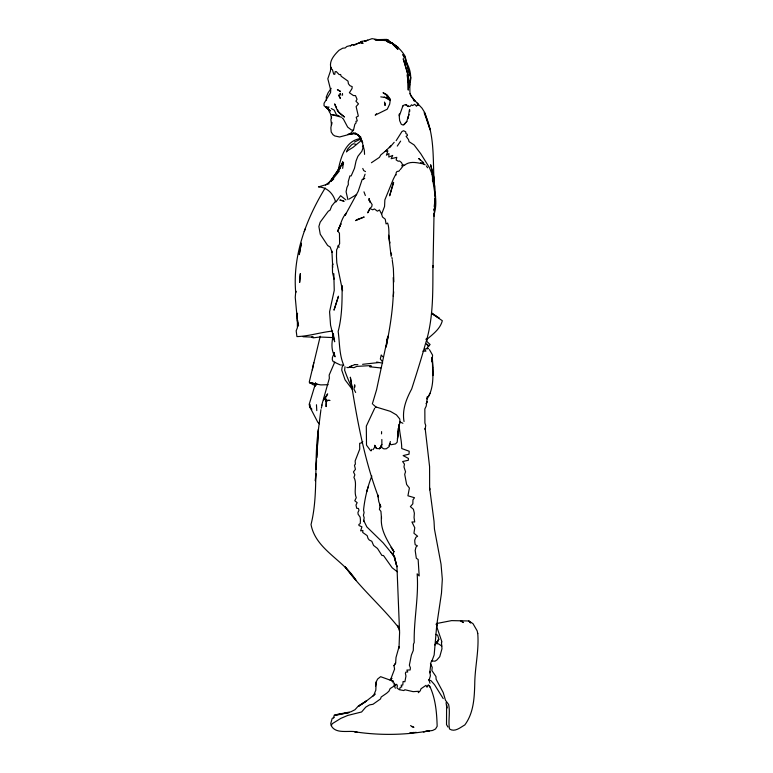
<?xml version="1.0" encoding="UTF-8"?>
<svg xmlns="http://www.w3.org/2000/svg" width="773" height="773" viewBox="0 0 773 773"><rect width="100%" height="100%" fill="white"/><g stroke="black" fill="none" stroke-linecap="round" stroke-linejoin="round"><path stroke-width="1.16" d="M433.643 176.302L430.619 164.765L434.242 178.795L434.242 184.351C432.619 160.301 435.209 134.888 424.222 112.616L430.155 129.845L424.966 112.935L422.019 108.172L412.927 98.577L409.912 93.639M433.875 210.343C436.919 200.294 433.962 189.23 432.706 179.036L432.445 180.901M394.79 686.26L394.771 683.931L393.592 686.405L390.143 688.569L388.945 691.188L386.713 693.207L381.176 697.024L380.509 698.937L373.001 704.271L369.484 704.908L365.755 707.14L361.619 711.972L347.802 715.421L340.825 718.378L332.09 723.799L331.588 725.296M426.947 338.458L426.909 341.473L430.097 344.516L426.609 348.633L424.503 349.222L425.942 351.164L422.889 351.135M434.04 216.218L435.131 198.564L434.204 206.575M477.704 633.541L477.192 630.903L472.999 623.666L468.796 620.98L451.596 620.613L436.571 623.531M329.172 109.718L329.143 111.583L330.39 113.534L331.511 118.124M477.714 633.097C479.231 650.238 474.873 666.944 474.748 683.989C474.351 698.106 473.627 713.054 464.824 724.929C460.35 727.422 454.717 732.591 449.509 728.949C448.021 720.977 450.398 712.667 448.63 704.522L445.48 700.251L443.219 692.56L436.117 679.245L435.962 676.559L431.904 670.558L432.223 667.321L430.426 663.505M381.533 433.895L381.591 431.634M331.578 117.138L330.883 119.612L331.549 124.936L331.791 122.376L330.863 127.845L331.192 131.99L332.97 134.686L334.796 135.951L339.579 136.985L350.971 133.961L350.874 132.956L353.503 130.164L354.865 124.211L356.082 122.965L355.976 121.303L357.271 120.897L356.218 117.254L358.324 116.047L356.111 106.558L358.508 103.891L355.918 101.166L357.058 99.273L355.474 95.591L353.445 95.562L349.377 92.75L352.024 88.576L352.179 86.644L349.918 85.668L348.41 83.745L348.014 81.126L341.135 76.218L340.632 74.508L339.192 74.614L336.284 71.589L335.144 71.705L334.777 74.334L333.723 74.189L332.409 69.676L331.115 68.652C328.535 61.338 334.1 55.183 338.989 50.303L342.739 48.177L345.154 47.974L346.874 46.467L351.821 45.211M398.974 648.537L399.593 632.594L396.974 567.179L394.375 556.376L396.984 566.754L393.351 554.376L393.776 551.4L391.235 547.39L393.776 551.4M297.325 316.804L297.489 313.249L296.977 319.616L298.542 326.042L297.634 320.283M321.317 408.173L322.109 405.013M315.761 473.83L315.365 480.845L315.799 473.646M316.031 469.153L316.563 459.809M316.688 457.471L318.457 429.295L320.921 409.7M381.504 516.741C379.91 529.766 387.737 541.081 393.93 551.69M409.535 84.112L409.4 86.363L409.516 84.286M393.283 296.339L393.708 291.808M316.089 468.853L316.515 461.665M316.737 458.06L317.307 448.475M317.452 446.079L318.457 429.295C313.606 460.737 318.718 493.676 311.036 524.519C315.626 549.603 343.608 559.816 356.082 580.484L345.154 566.851C360.991 588.659 381.804 606.332 398.424 627.367L397.515 625.367L399.544 630.932M390.742 680.501L390.162 680.105L391.94 678.336L390.423 680.066L394.578 669.08L393.988 665.659L395.641 663.041L395.998 657.533L399.071 646.605M316.457 404.752L316.775 410.618M408.115 118.598L409.342 110.191M351.493 365.842L349.483 367.127L353.918 367.687L356.778 366.383L369.794 365.658L371.417 366.102L369.697 366.76L380.828 367.948M430.841 663.572L429.798 672.8L429.807 671.36L430.387 675.834L429.054 680.153L429.962 683.226M363.697 521.591L364.16 517.726L363.397 515.291L364.093 512.644L363.542 510.151C364.73 498.604 367.494 486.98 371.813 476.023M342.671 168.369L343.202 163.886M429.701 687.033L429.401 685.564L428.957 685.96L428.329 684.791L427.073 687.033L427.392 686.308L426.619 686.743L426.01 685.332L421.034 688.733L420.222 690.859L418.338 692.685L418.57 691.304L413.101 691.642L404.849 689.748L403.921 690.569L399.351 689.738L396.964 687.989L397.399 685.883L396.694 684.279L394.501 685.97M334.342 352.759L333.994 355.3L334.39 353.387M394.278 684.424L394.249 683.042L393.186 682.888L392.79 681.564L393.341 681.274L380.616 676.675L377.591 679.071L376.171 681.989L375.804 690.192L373.697 695.362L364.412 702.541L358.643 706.203L366.296 700.995L358.305 706.058L354.952 709.749L350.865 711.798L334.313 715.015L333.53 717.914L334.013 717.47L332.197 718.378L330.709 723.673M375.533 686.086L376.171 681.989M437.228 624.777L436.871 627.116L441.953 641.938L441.451 642.305L441.972 648.74L439.76 656.702L436.842 660.036L435.035 661.166L431.692 660.934L430.841 662.645M399.699 422.657L397.477 438.6L398.443 428.049L397.187 442.185L395.505 443.905L390.954 444.755L389.901 443.393L389.061 445.528M320.244 336.245L309.239 382.142L312.988 384.712L316.07 385.485M386.809 341.086L387.437 337.685M312.379 369.832L313.761 362.653M399.544 689.439L400.24 687.361L401.796 686.917L401.187 685.168L402.791 685.023L403.081 681.496L404.897 681.767L405.951 676.124L405.39 673.196L405.825 672.085L407.758 672.008L406.869 670.065L410.134 669.978L410.405 667.862L409.361 665.195L411.381 655.108L413.284 650.441L413.458 644.151L414.212 642.489C413.719 619.627 418.898 596.814 417.14 573.846L419.179 575.933L418.145 559.468L416.328 558.299L415.188 550.463L415.98 547.071L417.401 545.825L415.178 544.694L414.811 542.153L414.743 540.066L415.913 537.264L417.613 536.24L413.932 533.254L414.782 527.737L411.912 521.988L414.724 521.968L414.048 517.543L414.367 513.175L413.41 509.262L410.366 506.634L412.83 503.832L412.966 499.851L414.502 497.725L407.931 495.783L409.4 488.034L406.637 484.497L404.694 474.293L405.554 471.801L403.97 466.931L404.463 464.129L402.607 461.539L408.318 460.264L408.453 458.457L403.12 455.587L409.014 454.176L409.217 451.248L401.718 448.533C401.767 440.233 399.312 432.609 399.177 424.396M409.98 82.112C411.883 75.01 409.477 67.048 405.622 60.97L406.366 64.323M324.013 398.578L323.723 399.999L324.36 397.998M390.346 441.509L389.234 446.552L386.336 448.765L383.891 448.862L382.142 447.857L381.456 446.069L381.968 444.494M338.062 170.881C340.584 157.963 345.193 140.338 360.846 138.541M345.009 366.721L344.623 370.199C346.71 376.026 348.952 381.63 351.676 387.321M314.804 385.824L309.161 404.405L310.099 407.651L311.664 409.332M406.82 121.477L403.786 124.762L406.82 121.477L408.125 116.607M393.37 182.283L389.621 195.82L393.67 182.631M330.718 68.024L330.95 67.241L330.351 71.367L327.82 78.759L330.718 90.161L330.554 92.644L324.08 103.234L324.013 105.698L330.515 110.935L326.477 107.834L325.974 106.529L329.327 110.491M398.646 426.078L400.346 421.662M431.711 661.533L434.155 654.992L436.793 624.758L441.48 593.171L442.32 579.248L441.035 564.203L434.445 529.07L434.011 521.166L429.624 487.976L429.643 489.84L429.585 466.66L425.169 428.445L425.15 429.411L425.73 425.45L424.908 423.044L424.841 408.956L426.223 406.105L427.44 396.501L427.044 398.936C435.189 386.732 432.571 370.982 432.358 357.203L432.097 362.006L432.561 355.107L429.44 349.638M381.466 444.842L380.558 447.847L379.466 448.678L376.354 448.495L374.663 445.248L375.804 447.123M321.752 405.149L329.356 378.297L329.163 375.089L334.777 362.044M341.618 165.016L342.729 161.586M371.794 449.326L371.224 450.823M368.45 486.333L366.489 491.841L366.731 491.193M339.705 94.567L340.12 93.407L340.912 95.205M363.204 179.365L365.078 174.215M402.907 105.92L399.303 115.998L399.37 113.94L399.341 117.496L399.67 120.675L401.255 124.24L402.569 124.926L404.608 124.269M372.335 403.96L376.577 389.756L387.988 336.158L386.133 347.058C390.684 324.148 394.394 301.064 393.225 277.584M325.191 187.974C306.098 219.29 292.503 255.361 295.701 292.532L295.788 291.025L295.247 297.344L297.219 318.747M390.017 242.944C387.988 236.451 389.94 229.504 387.631 223.078L386.065 223.909L385.254 219.194L382.49 217L381.62 214.131L384.558 206.468L384.867 199.869L393.273 179.249L395.534 174.775L396.172 174.959L396.056 172.949L396.964 171.48L398.916 171.191L399.689 170.128M304.233 231.504L305.412 228.479M426.261 403.593L427.025 401.612L426.281 403.574M434.204 209.512L435.054 207.328M334.361 352.565L332.39 357.609L332.303 359.725L333.153 361.571L340.478 365.02M408.337 116.327L409.081 114.549M338.893 228.711L340.98 223.774L337.695 231.011L339.453 233.175L339.637 243.64L336.613 249.892L336.477 256.375L336.815 262.907L342.536 290.677L342.101 285.701C342.188 300.919 342.072 316.563 338.168 331.404C339.724 342.719 339.173 354.768 343.792 365.349M433.982 214.72C436.339 207.608 436.204 199.598 434.812 192.255M369.136 209.531L367.687 212.855L369.62 209.715M316.157 383.427L314.775 386.548L315.403 383.031M326.37 396.694L327.646 393.892L325.172 397.351L326.409 401.332L328.042 400.414L329.984 400.462L327.143 400.288L326.409 401.332L325.095 398.52L325.897 396.839M342.333 165.412L343.55 162.929M381.456 446.069L379.466 448.678L381.456 446.069L380.558 447.847L381.881 443.857L381.843 439.47M428.609 396.201L430.136 393.225M396.163 140.686L401.96 131.516L403.603 130.734L405.738 131.835L405.893 133.555L407.149 134.222L407.448 135.517L406.105 136.338L408.492 139.555L409.052 141.652L414.115 144.947L420.812 153.798L429.479 167.76L433.45 177.423L432.31 178.988M337.695 231.011C340.796 225.107 341.405 218.392 346.198 213.222L345.019 215.493L358.189 191.346L362.189 179.452L364.769 178.466M342.922 162.311L334.062 176.157M393.988 665.659L395.641 663.041M332.786 178.09L331.52 180.022L332.709 178.254M373.05 449.664L374.905 446.881L376.374 448.05M434.986 644.904L438.803 639.184L437.653 635.145L435.518 634.362M333.897 176.476L340.535 167.925M363.281 145.566L362.469 146.773L363.155 147.508L361.841 151.315L357.899 156.31L356.073 160.91L354.488 168.282L351.155 175.944L349.898 175.886L348.227 181.752L348.323 184.612L346.922 187.453L346.091 191.81L347.927 199.608M397.283 146.078L400.636 141.111M374.692 408.231L366.315 426.145L366.508 445.151L370.634 450.707M331.182 88.315L328.061 92.847L326.245 97.06L326.506 100.113M434.909 644.711L438.803 639.184L436.948 643.812L438.291 643.774L441.856 646.073M328.38 183.462L343.579 162.871M339.357 171.007L331.153 181.095L333.733 178.969L325.501 184.998M389.573 147.701L394.191 142.3M408.299 105.669L408.134 106.529L410.308 106.249L411.478 104.838L412.511 105.601L414.724 104.307L416.512 106.239L417.091 105.167L418.193 105.418L417.304 103.186L417.942 103.379M329.085 183.781L318.457 186.911C327.153 187.25 333.095 193.492 335.472 201.386L331.791 205.86L330.061 210.169L328.283 211.251L320.167 222.199L318.882 226.499L320.264 234.258L327.646 245.476L330.206 247.08L332.139 252.404M399.999 422.145L399.767 418.985L396.452 414.888L390.346 411.342L375.63 406.878L376.084 407.468M362.779 441.586L361.542 442.91L359.667 443.316L359.735 449.142L355.145 460.94L355.387 464.167L354.459 465.249L355.425 469.337L353.454 471.916L354.875 474.815L353.928 477.385C357.435 483.473 353.493 491.145 356.256 497.648L354.797 500.778L357.165 502.653L355.986 505.04L356.701 508.276L358.469 508.46L358.972 510.344L357.957 512.383L358.083 514.171L360.121 517.147L360.431 519.852L360.286 523.505L358.788 524.567L359.01 525.553L361.938 526.819L360.624 530.867L362.914 530.471L362.701 532.442L367.175 535.631L368.054 538.491L369.281 540.027L371.803 541.274L373.581 545.458L377.475 548.453L381.92 555.458L383.485 555.516L392.172 567.788L397.293 571.749M333.153 264.095L332.38 264.868L332.535 272.589L334.052 279.179M386.171 151.373L385.302 151.334L390.945 145.691M376.625 113.718L375.195 115.138L387.263 109.196L389.698 104.084L390.355 99.166L386.906 94.721L383.041 92.683L387.737 96.036M400.385 169.461L403.941 164.881L401.883 165.973L402.453 164.63L401.496 162.591L399.602 161.016L398.163 161.209L396.163 159.943L396.791 157.354L391.177 158.697L392.723 155.412L388.79 157.083L388.974 153.547L386.423 155.18L387.843 150.948L386.413 150.31L380.741 154.987L379.466 157.334L371.417 162.736M346.555 151.981L347.647 149.141L351.57 144.831L353.474 143.701L356.343 144.493M385.302 151.334L386.413 150.31M372.412 696.531L375.359 694.028M360.015 42.737L361.522 41.375L367.813 40.293L364.614 41.307M350.362 46.09L352.024 44.708L355.58 44.554L361.822 41.529L360.121 42.786M361.745 140.145L353.029 147.372L347.125 151.025M402.395 106.374L404.24 104.935L406.724 104.713M327.839 106.935L326.477 107.834L329.105 107.089M349.125 199.057L356.682 194.487M369.987 208.381L371.745 206.662L372.132 204.594L369.03 199.849L370.083 202.053L369.059 198.468L369.629 201.772M354.392 142.106L360.614 139.092M404.337 165.383C409.903 160.562 417.304 162.842 423.701 163.953M354.614 364.624L348.053 367.706L346.826 367.359M351.783 133.874L353.329 133.304L349.927 133.922L355.638 133.169L349.831 133.768M348.787 134.125L347.898 134.434L350.971 133.961M364.547 41.307L372.045 38.65L379.041 39.858L375.775 39.645M435.943 624.236L436.987 623.898M427.421 348.468L428.319 348.71L426.609 348.633M355.58 44.554L353.319 44.989L360.846 42.457L363.126 43.288L361.271 43.017M416.232 732.35L409.642 732.988M425.788 339.212L427.334 338.999C433.267 333.946 440.339 328.66 442.32 320.718L431.46 313.278M375.291 39.684L386.722 39.404L396.414 46.322M328.11 384.693L320.872 384.906L309.461 382.79L313.026 382.935M410.608 732.785L413.874 732.437M378.934 362.527L362.595 364.315M349.85 133.826L354.585 133.613L353.097 133.371L358.121 134.647L355.783 133.71L361.039 137.343M332.583 331.076C320.544 332.264 309.094 336.216 296.929 336.593L296.175 330.815L297.402 327.733L297.373 319.858M375.156 39.81C387.563 38.012 399.032 45.858 405.12 56.274L409.738 75.715M413.71 100.712L414.57 100.799L412.115 97.301L415.053 101.118M355.068 364.663L357.851 364.643M333.55 337.617L319.906 337.009L313.258 337.83L311.529 337.221L313.345 337.154L303.045 336.738M374.76 39.5L385.022 40.563M381.224 362.895L376.586 362.073M353.503 130.164L351.425 129.98L347.657 127.091L343.26 118.82L342.391 118.327M380.77 96.867L386.703 97.698L390.114 100.335L384.2 96.983M420.599 162.755L422.473 163.026L425.14 164.852M460.418 620.912L461.925 621.144L463.385 622.555L461.404 621.463M335.656 115.361L331.743 114.597L341.782 117.312M343.512 200.825L339.84 200.043L344.217 201.318M341.463 364.953L343.231 365.214L342.149 367.001L341.714 370.064L345.067 379.852L352.101 389.119M391.254 680.636L393.341 681.274M339.531 116.25L336.477 114.839L334.207 110.133L331.259 108.549M428.493 679.844L430.986 680.684L434.532 684.704L443.238 698.618M369.62 208.43L372.731 209.783L374.441 208.942L377.408 211.184L379.456 209.966L381.62 214.131M411.758 726.601L413.913 727.354L410.511 725.625M317.288 384.258L315.645 383.708L315.49 383.002M400.134 422L402.878 423.275M391.853 43.539L388.384 40.766L398.308 47.549L396.269 46.38M389.776 42.901L386.606 41.23L392.452 43.365L397.931 49.414L392.935 44.573M386.181 40.737L390.191 42.93M365.474 171.587L363.658 170.533L362.779 168.446M431.614 313.355L439.19 318.157L431.508 312.843M405.69 104.742L408.134 106.529M394.298 44.766L391.669 42.641L393.003 44.37M337.753 245.93L339.27 247.186M423.633 162.697L418.705 158.504L420.299 160.156M386.838 96.412L388.974 98.268M393.554 44.283L394.964 45.51M373.195 404.579L375.688 406.791M319.471 423.817L317.848 422.348L309.509 406.327L309.644 404.047L310.292 407.303L311.809 409.081M470.631 622.825L468.796 620.98L470.371 622.816M382.674 356.701L381.215 354.962L380.335 359.02L382.229 361.329L382.635 363.088M345.869 199.907L340.622 195.685L335.869 202.033L335.472 201.386M394.616 556.956L391.041 552.154L393.737 555.797M393.621 555.584L383.108 542.801L366.856 526.935L363.581 520.258M426.406 165.982L427.556 167.789M447.992 727.084L446.523 724.62L446.591 704.879L446.862 708.203L446.05 702.686M357.909 134.589L362.692 142.744L359.561 136.038L362.141 141.759L364.334 150.387L364.556 154.358M338.497 95.06L340.371 98.558L339.212 95.726M405.622 60.97L406.24 62.14L405.255 59.965M336.593 107.814L334.593 103.901L337.704 111.264L344.439 117.042L339.096 112.713L337.588 109.776M355.657 392.471L353.976 389.186L354.672 384.819L354.952 387.002M325.095 398.52L326.409 401.332L326.148 399.09M394.684 686.772L395.38 688.231M404.279 57.801L402.801 54.554L404.878 57.134L410.821 77.706L409.845 87.059L409.903 92.296L410.782 96.036M330.767 724.736C335.067 734.91 348.604 729.925 357.049 732.002L354.546 731.76C379.263 735.558 404.81 735.191 429.373 730.804L423.372 731.78L432.658 730.456L435.518 728.997L437.16 726.291C436.755 712.735 435.663 698.927 429.798 686.298M405.622 61.685L406.453 63.85M363.977 191.839L365.349 195.521M405.612 60.574L406.685 63.84M434.89 193.298L435.489 195.627L434.928 193.463M391.872 257.477L392.278 259.139M334.593 354.875L335.057 356.797C330.757 349.879 331.617 341.859 333.511 334.313L333.095 339.328L333.134 333.347M433.238 178.37L434.812 186.457L435.528 196.671L434.899 193.318M352.556 389.843L350.343 377.195C356.624 417.662 363.948 458.515 378.403 496.942L377.726 494.894L378.78 501.58L380.76 507.069L380.277 504.392L379.408 509.426L380.925 511.359L381.533 518.557M432.706 179.036L433.131 181.819L432.049 174.244M391.283 252.984L391.582 254.993M388.664 235.214L391.119 256.375M333.182 333.501L334.661 341.763L330.564 325.22L329.578 311.809L334.245 290.377L333.82 273.642M331.907 251.09L332.738 267.439M409.632 109.457L409.748 111.341M393.834 281.952L393.38 268.531L392.278 260.221M342.458 93.504L342.536 95.243M404.028 421.507C401.97 409.951 406.25 399.071 411.68 388.974C416.473 373.987 421.179 359.107 425.43 343.985C433.547 318.669 432.774 291.943 432.938 265.719L432.996 267.178L434.03 213.763M434.242 178.795L434.484 186.583M408.221 82.692C408.25 104.384 408.54 71.203 407.1 74.933L408.221 82.692M326.293 400.974L326.119 406.54L326.293 400.974M300.33 273.719L299.634 282.435L300.33 273.719M299.383 253.602L299.296 254.617L301.335 243.147L299.383 253.602M338.448 296.32L334.052 309.973L338.448 296.32M428.889 345.657L428.339 346.372L426.503 343.937L428.889 345.657M358.063 219.223L355.532 220.614L364.199 216.991L358.063 219.223M337.917 714.484L334.477 715.547L349.116 712.542L337.917 714.484M386.597 39.81L383.968 39.529L388.355 40.119L386.597 39.81M339.753 90.895L337.386 89.649L340.468 91.639L339.753 90.895M406.772 70.111L403.216 58.748L408.366 76.488L409.4 87.204L408.366 76.488L406.772 70.111M384.877 103.785L384.5 102.075L385.089 105.524L384.877 103.785M432.687 367.668L432.358 357.203L432.745 375.581L432.687 367.668"/></g></svg>
